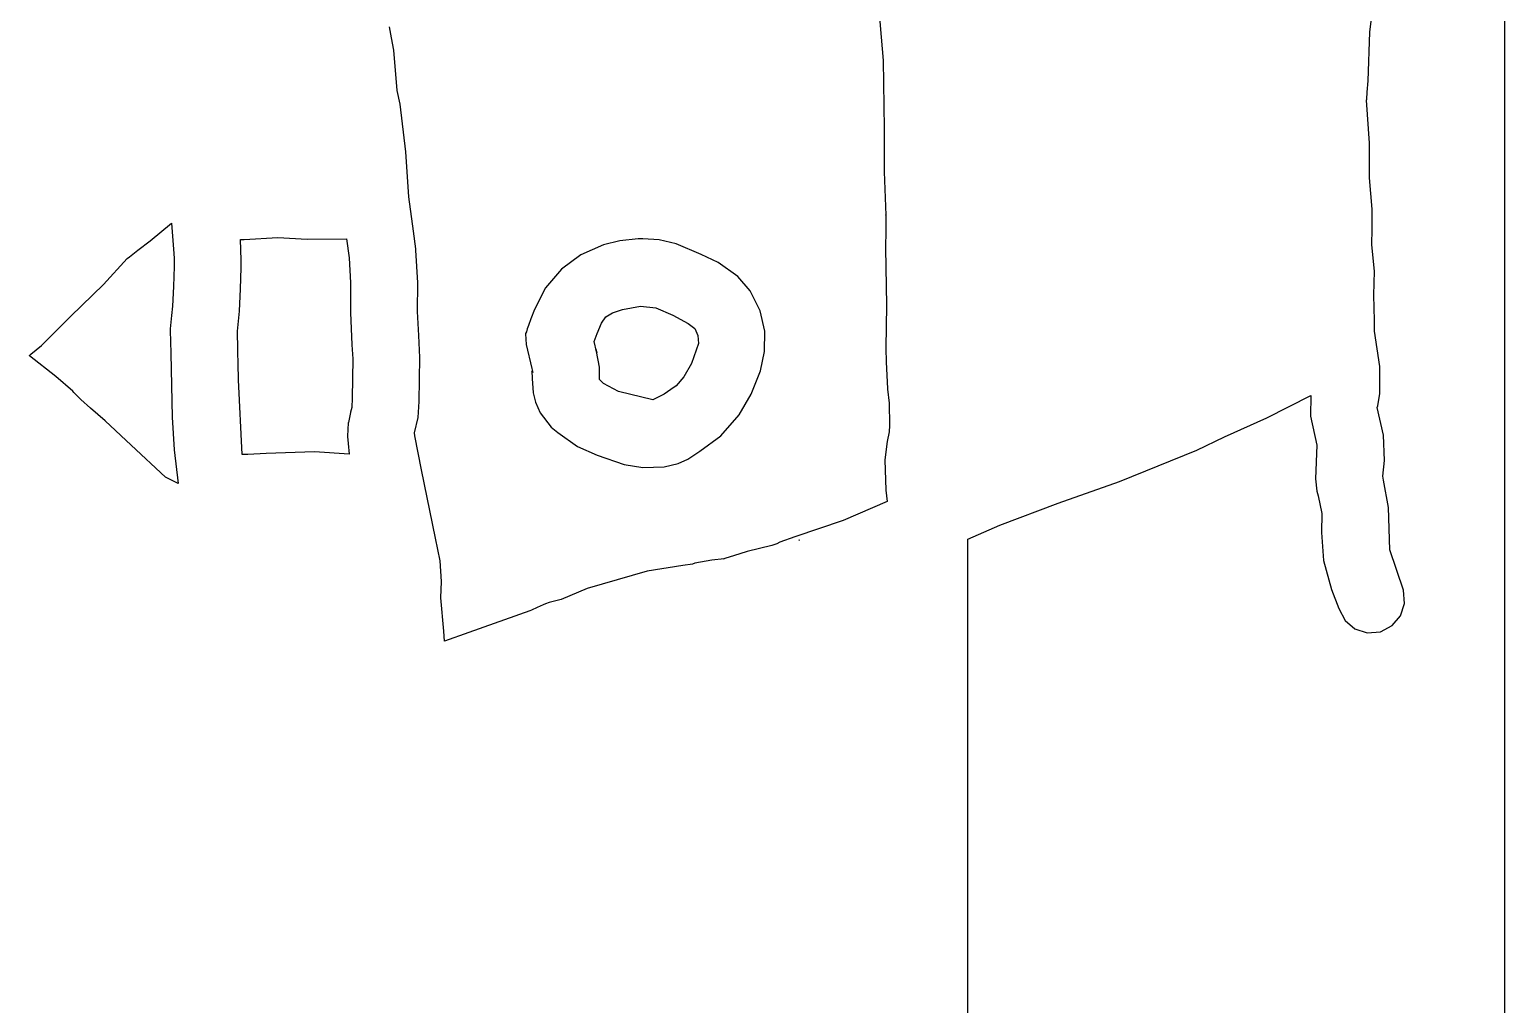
# Model space of a CAD drawing. Extents: x 2 to 598, y 1588 to 7998.
# Drawn here: x 492.6 to 598, y 7316.6 to 7386.3 of the extents above; entities that cross this region are included whole.
import ezdxf

# ---------------------------------------------------------------- set-up
doc = ezdxf.new("R2010")
doc.units = 0

msp = doc.modelspace()

# ---------------------------------------------------------------- linework, layer by layer
at = {"layer": 'Calque 1'}
for p, q in [((553.20374, 7388.54554), (553.59338, 7384.04918)), ((588.37974, 7386.08886), (588.53632, 7387.4464)), ((518.44268, 7385.66832), (518.31246, 7386.46001)), ((518.6189, 7384.80171), (518.44268, 7385.66832)), ((588.2459, 7382.59967), (588.37974, 7386.08886)), ((518.85454, 7381.91403), (518.6189, 7384.80171)), ((553.59338, 7384.04918), (553.65588, 7379.20761)), ((588.1885, 7381.79403), (588.2459, 7382.59967)), ((519.069, 7380.93011), (518.85454, 7381.91403)), ((588.1463, 7381.21837), (588.1523, 7381.29587)), ((588.35042, 7378.15757), (588.1463, 7381.21837)), ((588.1523, 7381.29587), (588.1885, 7381.79403)), ((519.458345, 7377.520696), (519.069, 7380.93011)), ((553.65588, 7379.20761), (553.656, 7378.83)), ((553.656, 7378.826), (553.65, 7377.7625)), ((553.656, 7378.83), (553.656, 7378.826)), ((588.34242, 7375.66263), (588.35042, 7378.15757)), ((519.67723, 7374.30416), (519.458345, 7377.520696)), ((553.65, 7377.7625), (553.65, 7376.10627)), ((553.65, 7376.10627), (553.65, 7376.09437)), ((553.65, 7376.09437), (553.65, 7376.08837)), ((553.65, 7376.08837), (553.7854, 7373.01259)), ((588.54912, 7373.44003), (588.34242, 7375.66263)), ((520.00899, 7371.8702), (519.67723, 7374.30416)), ((553.779988, 7372.771597), (553.7751, 7371.90309)), ((553.782005, 7373.0325), (553.779988, 7372.771597)), ((553.7854, 7372.99449), (553.782005, 7373.0325)), ((553.7854, 7373.01259), (553.7854, 7372.99449)), ((588.54512, 7371.93624), (588.54912, 7373.44003)), ((501.197, 7371.16), (502.73179, 7372.42091)), ((502.73176, 7372.42291), (502.88989, 7370.27162)), ((502.73179, 7372.42091), (502.73176, 7372.42291)), ((520.18263, 7370.59637), (520.00899, 7371.8702)), ((553.7751, 7371.90309), (553.7661, 7370.66285)), ((588.52602, 7370.97353), (588.54512, 7371.92024)), ((588.54512, 7371.92024), (588.54512, 7371.93624)), ((500.3204, 7370.49442), (501.19631, 7371.16673)), ((501.19631, 7371.16673), (501.197, 7371.16)), ((507.70685, 7369.77443), (507.64435, 7371.26374)), ((507.64435, 7371.26374), (507.92082, 7371.26374)), ((507.92082, 7371.26374), (510.31757, 7371.4043)), ((510.31757, 7371.4043), (510.31683, 7371.4023)), ((510.31683, 7371.4023), (510.318, 7371.4)), ((510.318, 7371.4), (512.41606, 7371.27908)), ((512.41606, 7371.27908), (515.23036, 7371.30908)), ((515.23036, 7371.30908), (515.43138, 7369.95516)), ((520.19663, 7370.49509), (520.18263, 7370.59637)), ((533.59812, 7370.87182), (531.985109, 7370.175241)), ((534.766203, 7371.157125), (533.59812, 7370.87182)), ((536.0729, 7371.3059), (534.766203, 7371.157125)), ((536.41603, 7371.3139), (536.0729, 7371.3059)), ((536.41611, 7371.31441), (536.41603, 7371.3139)), ((537.580831, 7371.23922), (536.41611, 7371.31441)), ((538.80046, 7370.95475), (537.580831, 7371.23922)), ((540.57865, 7370.19924), (538.80046, 7370.95475)), ((553.7661, 7370.66285), (553.766, 7370.65)), ((553.766, 7370.65), (553.8301, 7366.57118)), ((588.52302, 7370.89133), (588.52602, 7370.97353)), ((588.70492, 7368.9979), (588.52302, 7370.89133)), ((497.8668, 7368.03876), (499.55403, 7369.89704)), ((499.55403, 7369.89704), (499.72405, 7370.0314)), ((499.72405, 7370.0314), (500.3204, 7370.49442)), ((502.88989, 7370.27162), (502.88989, 7370.26862)), ((502.88989, 7370.26862), (502.90229, 7369.90998)), ((502.90229, 7369.90998), (502.90629, 7369.39012)), ((507.70685, 7369.23596), (507.70685, 7369.77443)), ((515.43138, 7369.95516), (515.50938, 7368.16819)), ((520.19663, 7370.49009), (520.19663, 7370.49509)), ((520.316, 7368.16), (520.19663, 7370.49009)), ((531.985109, 7370.175241), (530.58848, 7369.13136)), ((541.802989, 7369.615236), (540.57865, 7370.19924)), ((543.20846, 7368.62621), (541.802989, 7369.615236)), ((502.90629, 7369.32552), (502.85979, 7367.9101)), ((502.90629, 7369.39012), (502.90629, 7369.32552)), ((507.65985, 7367.73424), (507.70685, 7369.23596)), ((530.58848, 7369.13136), (529.46142, 7367.80224)), ((544.09006, 7367.59836), (543.20846, 7368.62621)), ((588.66872, 7367.28173), (588.70492, 7368.9979)), ((495.52896, 7365.79394), (497.8668, 7368.03876)), ((502.85979, 7367.9101), (502.78539, 7366.50606)), ((507.57305, 7366.14674), (507.65985, 7367.73424)), ((515.509, 7368.17), (515.506, 7366.20991)), ((515.50938, 7368.16819), (515.509, 7368.17)), ((520.30317, 7366.13316), (520.31607, 7368.14699)), ((520.31607, 7368.14699), (520.316, 7368.16)), ((520.316, 7368.16), (520.316, 7368.16)), ((529.46142, 7367.80224), (528.65682, 7366.24988)), ((544.806332, 7366.174172), (544.09006, 7367.59836)), ((502.78539, 7366.50606), (502.70889, 7365.82703)), ((534.9559, 7366.2667), (536.24884, 7366.50854)), ((536.24884, 7366.50854), (536.2486, 7366.50851)), ((536.2486, 7366.50851), (537.34776, 7366.37777)), ((537.34776, 7366.37777), (538.55544, 7365.84499)), ((553.8301, 7366.57118), (553.7753, 7363.50056)), ((588.71422, 7365.46685), (588.66872, 7367.28173)), ((493.42418, 7363.68295), (495.52896, 7365.79394)), ((502.70889, 7365.82703), (502.63399, 7364.86791)), ((507.433, 7364.7091), (507.57305, 7366.14674)), ((515.506, 7366.20991), (515.506, 7366.07658)), ((515.506, 7366.07658), (515.508, 7366.04918)), ((515.508, 7366.04918), (515.62169, 7363.7222)), ((520.30317, 7366.12616), (520.30317, 7366.13316)), ((520.30317, 7366.12116), (520.30317, 7366.12616)), ((520.38947, 7364.39207), (520.30317, 7366.12116)), ((528.4036, 7365.58274), (528.23204, 7365.1099)), ((528.65682, 7366.24988), (528.4036, 7365.58274)), ((533.455282, 7365.279019), (533.776675, 7365.731769)), ((533.776675, 7365.731769), (534.234605, 7366.021002)), ((534.234605, 7366.021002), (534.9559, 7366.2667)), ((538.55544, 7365.84499), (539.64753, 7365.252775)), ((545.121915, 7364.708425), (544.806332, 7366.174172)), ((588.70232, 7364.71548), (588.71422, 7365.46685)), ((502.63399, 7364.86791), (502.63347, 7364.76301)), ((502.63347, 7364.76301), (502.66967, 7363.13158)), ((507.43259, 7364.68413), (507.433, 7364.69)), ((507.43311, 7364.68465), (507.43259, 7364.68413)), ((507.433, 7364.69), (507.433, 7364.7091)), ((507.46361, 7363.41599), (507.43311, 7364.68465)), ((520.46647, 7362.83609), (520.38947, 7364.39207)), ((528.10084, 7364.6722), (528.01924, 7364.53216)), ((528.01924, 7364.53216), (528.02, 7364.53)), ((528.02, 7364.53), (528.0634, 7363.75072)), ((528.15354, 7364.8696), (528.10084, 7364.6722)), ((528.23204, 7365.1099), (528.15354, 7364.8696)), ((532.92915, 7363.97846), (533.1436, 7364.54277)), ((533.1436, 7364.54277), (533.455282, 7365.279019)), ((539.64753, 7365.252775), (540.11658, 7364.90293)), ((540.11658, 7364.90293), (540.341195, 7364.403724)), ((540.341195, 7364.403724), (540.379395, 7363.832596)), ((545.105668, 7363.2544), (545.121915, 7364.708425)), ((589.0992, 7362.17868), (588.70232, 7364.71548)), ((492.67125, 7363.07059), (493.42418, 7363.68295)), ((507.47061, 7363.20205), (507.46361, 7363.41599)), ((507.48251, 7362.39125), (507.47061, 7363.20205)), ((515.62169, 7363.7222), (515.67079, 7362.72691)), ((528.0634, 7363.75072), (528.46492, 7362.03455)), ((533.10433, 7363.26843), (532.92915, 7363.97846)), ((533.13223, 7363.15267), (533.05003, 7363.42398)), ((533.05003, 7363.42398), (533.10433, 7363.26843)), ((533.32396, 7362.14188), (533.10433, 7363.26843)), ((533.10433, 7363.26843), (533.13223, 7363.15267)), ((540.379395, 7363.832596), (539.89851, 7362.40644)), ((544.82645, 7361.86538), (545.105668, 7363.2544)), ((553.7753, 7363.50056), (553.776, 7363.48)), ((553.776, 7363.48), (553.776, 7363.48)), ((553.776, 7363.48), (553.8147, 7362.52554)), ((492.57055, 7362.95298), (492.571, 7362.96)), ((494.45054, 7361.4771), (492.57055, 7362.95298)), ((492.571, 7362.96), (492.67125, 7363.07059)), ((502.66967, 7363.13158), (502.66967, 7363.12458)), ((502.66967, 7363.12458), (502.758904, 7358.567861)), ((507.50011, 7361.23576), (507.48251, 7362.39125)), ((515.67079, 7362.72691), (515.63619, 7359.92088)), ((520.42827, 7359.68861), (520.46647, 7362.83209)), ((520.46647, 7362.83209), (520.46647, 7362.83609)), ((533.31106, 7361.35847), (533.32396, 7362.14188)), ((539.89851, 7362.40644), (539.337364, 7361.453245)), ((553.8147, 7362.52554), (553.8927, 7360.58043)), ((589.0837, 7360.2465), (589.0992, 7362.17868)), ((495.65666, 7360.41412), (494.45054, 7361.4771)), ((507.78226, 7355.8981), (507.50011, 7361.23576)), ((528.46492, 7362.03455), (528.54712, 7361.76325)), ((528.54712, 7361.76325), (528.481225, 7361.873772)), ((528.481225, 7361.873772), (528.51142, 7361.3364)), ((528.51142, 7361.3364), (528.563725, 7360.303675)), ((533.31906, 7361.26077), (533.31106, 7361.35847)), ((533.60845, 7360.96777), (533.31906, 7361.26077)), ((539.337364, 7361.453245), (538.79418, 7360.8086)), ((544.16396, 7360.20656), (544.82645, 7361.86538)), ((495.730636, 7360.327302), (495.65666, 7360.41412)), ((496.24939, 7359.82452), (495.71816, 7360.34232)), ((495.71816, 7360.34232), (495.730636, 7360.327302)), ((528.563725, 7360.303675), (528.726959, 7359.629719)), ((534.68074, 7360.40708), (533.60845, 7360.96777)), ((537.13434, 7359.79058), (534.68074, 7360.40708)), ((537.92705, 7360.19727), (537.13434, 7359.79058)), ((538.414191, 7360.54816), (537.92705, 7360.19727)), ((538.79418, 7360.8086), (538.414191, 7360.54816)), ((543.294723, 7358.723211), (544.16396, 7360.20656)), ((553.8927, 7360.58043), (553.8927, 7360.57643)), ((553.8927, 7360.57643), (553.8927, 7360.56353)), ((553.8927, 7360.56353), (554.01465, 7359.55894)), ((581.007683, 7358.513322), (584.15444, 7360.10035)), ((584.15744, 7360.10335), (584.14344, 7358.63264)), ((584.15444, 7360.10035), (584.15744, 7360.10335)), ((588.956306, 7359.377235), (589.0837, 7360.2465)), ((496.93617, 7359.20389), (496.24939, 7359.82452)), ((497.97952, 7358.30058), (496.93617, 7359.20389)), ((515.60519, 7359.25528), (515.52559, 7358.9199)), ((515.63619, 7359.92088), (515.60519, 7359.25528)), ((520.35077, 7358.53313), (520.42827, 7359.68861)), ((528.726959, 7359.629719), (529.07056, 7358.8766)), ((554.01465, 7359.55894), (554.04925, 7357.99211)), ((588.90335, 7359.25431), (588.956306, 7359.377235)), ((589.34156, 7357.28286), (588.90335, 7359.25431)), ((499.8285, 7356.55185), (497.97952, 7358.30058)), ((502.758904, 7358.567861), (502.908987, 7356.217796)), ((515.35891, 7358.14837), (515.30721, 7357.21354)), ((515.36291, 7358.17887), (515.35891, 7358.14837)), ((515.52259, 7358.907), (515.36291, 7358.17887)), ((515.52559, 7358.9199), (515.52259, 7358.907)), ((520.07896, 7357.45309), (520.35077, 7358.53313)), ((529.07056, 7358.8766), (529.864526, 7357.848931)), ((541.992, 7357.23), (543.294723, 7358.723211)), ((554.04925, 7357.97921), (554.02595, 7357.50844)), ((554.04925, 7357.99211), (554.04925, 7357.97921)), ((577.98427, 7357.1517), (581.007683, 7358.513322)), ((584.14344, 7358.63264), (584.59509, 7356.5661)), ((515.30721, 7357.21354), (515.30621, 7357.19704)), ((515.30621, 7357.19704), (515.30821, 7357.17694)), ((515.30821, 7357.17694), (515.34331, 7356.68188)), ((520.10326, 7357.23605), (520.07896, 7357.45309)), ((520.57869, 7354.79485), (520.10326, 7357.23605)), ((529.864526, 7357.848931), (530.33663, 7357.4555)), ((530.33663, 7357.4555), (531.741219, 7356.458818)), ((540.48279, 7356.13309), (541.99225, 7357.22811)), ((541.99225, 7357.22811), (541.992, 7357.23)), ((554.02595, 7357.50844), (553.872542, 7356.818985)), ((576.00351, 7356.19362), (577.98427, 7357.1517)), ((589.412084, 7355.461348), (589.34156, 7357.28286)), ((502.28417, 7354.26362), (499.8285, 7356.55185)), ((502.908987, 7356.217796), (503.20504, 7353.82644)), ((508.1812, 7355.9031), (507.78226, 7355.8981)), ((509.485, 7355.96), (508.1812, 7355.9031)), ((509.48576, 7355.96306), (509.485, 7355.96)), ((512.93671, 7356.08605), (509.48576, 7355.96306)), ((515.42131, 7355.92378), (512.93671, 7356.08605)), ((515.34331, 7356.68188), (515.42131, 7355.92378)), ((531.741219, 7356.458818), (533.14835, 7355.85818)), ((533.14835, 7355.85818), (535.08622, 7355.19155)), ((539.631371, 7355.564541), (540.48279, 7356.13309)), ((553.872542, 7356.818985), (553.69677, 7355.51321)), ((570.47104, 7353.96274), (576.00351, 7356.19362)), ((584.59509, 7356.5661), (584.48657, 7354.1523)), ((521.58431, 7349.92125), (520.57869, 7354.79485)), ((535.08622, 7355.19155), (536.40138, 7354.96469)), ((536.40138, 7354.96469), (537.94599, 7355.01739)), ((537.94599, 7355.01739), (538.923828, 7355.250295)), ((538.923828, 7355.250295), (539.631371, 7355.564541)), ((553.69677, 7355.51321), (553.77687, 7353.35417)), ((589.29966, 7354.33678), (589.412084, 7355.461348)), ((503.20504, 7353.82644), (502.28417, 7354.26362)), ((566.102474, 7352.411885), (570.47104, 7353.96274)), ((584.48657, 7354.1523), (584.577151, 7353.285386)), ((589.34876, 7354.05721), (589.29966, 7354.33678)), ((589.71256, 7352.10694), (589.34876, 7354.05721)), ((553.77687, 7353.35417), (553.77687, 7353.34917)), ((553.77687, 7353.34917), (553.77687, 7353.33677)), ((553.77687, 7353.33677), (553.87147, 7352.54509)), ((584.577151, 7353.285386), (584.67881, 7352.94669)), ((584.67881, 7352.94669), (584.93254, 7351.66718)), ((553.87147, 7352.54509), (550.72127, 7351.16895)), ((561.92479, 7350.83994), (566.102474, 7352.411885)), ((584.93254, 7351.66718), (584.92733, 7350.319533)), ((589.80046, 7349.09162), (589.71256, 7352.10694)), ((550.72127, 7351.16895), (547.28582, 7350.01811)), ((559.635, 7349.84), (561.92479, 7350.83994)), ((521.92072, 7348.28621), (521.58431, 7349.92125)), ((545.97789, 7349.4998), (545.61926, 7349.39024)), ((546.20217, 7349.62692), (545.97789, 7349.4998)), ((547.28582, 7350.01811), (546.20217, 7349.62692)), ((547.5559, 7349.77261), (547.5776, 7349.76961)), ((547.5559, 7349.77201), (547.5559, 7349.77261)), ((547.6091, 7349.75961), (547.5559, 7349.77201)), ((547.5776, 7349.76961), (547.6091, 7349.75961)), ((559.635, 6903.82), (559.635, 7349.84)), ((584.92733, 7350.319533), (585.06276, 7348.32216)), ((542.2329, 7348.44508), (541.35182, 7348.34328)), ((542.343035, 7348.484957), (542.192901, 7348.440883)), ((542.192901, 7348.440883), (542.2329, 7348.44508)), ((542.88661, 7348.64455), (542.343035, 7348.484957)), ((543.87931, 7348.95254), (542.88661, 7348.64455)), ((545.61926, 7349.39024), (543.87931, 7348.95254)), ((590.78593, 7346.18948), (589.80046, 7349.09162)), ((522.018403, 7346.806421), (521.92072, 7348.28621)), ((536.71179, 7347.55721), (532.43195, 7346.32524)), ((539.25892, 7347.96959), (536.71179, 7347.55721)), ((539.95552, 7348.06469), (539.25892, 7347.96959)), ((540.11882, 7348.11539), (539.95552, 7348.06469)), ((541.35182, 7348.34328), (540.11882, 7348.11539)), ((585.06276, 7348.32216), (585.642533, 7346.239664)), ((521.97912, 7345.65019), (522.018403, 7346.806421)), ((532.43195, 7346.32524), (530.56902, 7345.54028)), ((522.18324, 7343.26378), (521.97912, 7345.65019)), ((529.713, 7345.32), (529.4541, 7345.21975)), ((529.71377, 7345.31807), (529.713, 7345.32)), ((530.56902, 7345.54028), (529.71377, 7345.31807)), ((585.642533, 7346.239664), (586.16709, 7344.88361)), ((590.858531, 7345.239371), (590.78593, 7346.18948)), ((528.33428, 7344.7226), (523.97072, 7343.15939)), ((528.45882, 7344.7789), (528.33428, 7344.7226)), ((528.86706, 7344.9608), (528.45882, 7344.7789)), ((529.28926, 7345.14735), (528.86706, 7344.9608)), ((529.4541, 7345.21975), (529.28926, 7345.14735)), ((586.16709, 7344.88361), (586.602821, 7344.036024)), ((589.977141, 7343.663066), (590.571176, 7344.365481)), ((590.571176, 7344.365481), (590.858531, 7345.239371)), ((522.24214, 7342.54444), (522.18324, 7343.26378)), ((586.602821, 7344.036024), (587.305368, 7343.441928)), ((587.305368, 7343.441928), (588.179428, 7343.154614)), ((588.179428, 7343.154614), (589.1297, 7343.22738)), ((589.1297, 7343.22738), (589.977141, 7343.663066)), ((523.97072, 7343.15939), (522.24214, 7342.54444))]:
    msp.add_line(p, q, dxfattribs=at)
at = {"layer": 'coupe'}
msp.add_line((598, 7998), (598, 6865.64), dxfattribs=at)

doc.saveas('drawing.dxf')
